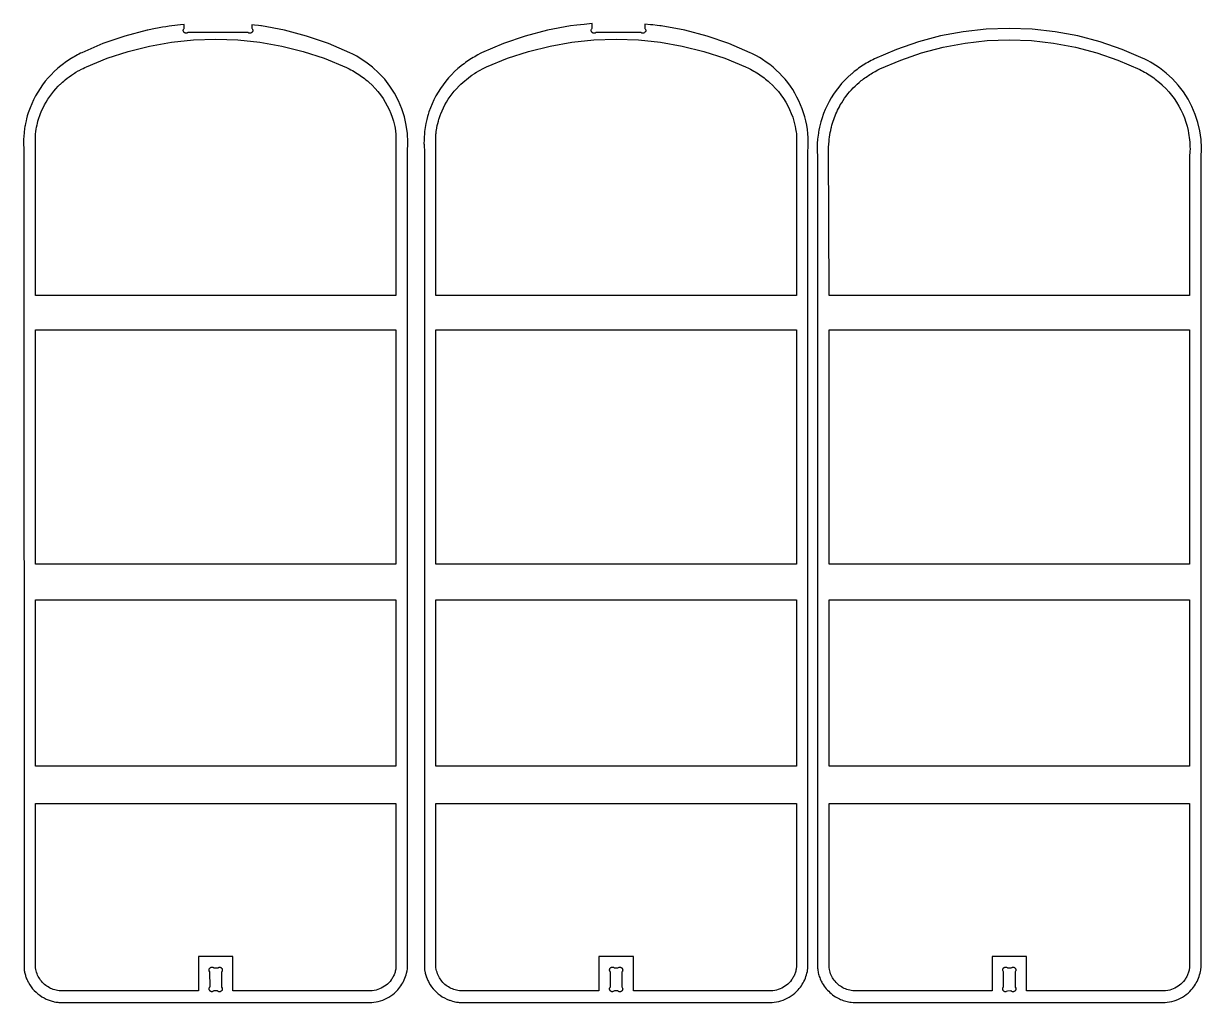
# Model space of a CAD drawing. Extents: x 104.9 to 190.6, y -82.9 to -13.6.
# Drawn here: x 139.22 to 164.82, y -82.93 to -61.67 of the extents above; entities that cross this region are included whole.
import ezdxf

# ---------------------------------------------------------------- set-up
doc = ezdxf.new("R2010")
doc.units = 0
doc.layers.add('SECTIONCUTEDGES', color=18, linetype='CONTINUOUS')

msp = doc.modelspace()

# ---------------------------------------------------------------- linework, layer by layer
at = {"layer": 'SECTIONCUTEDGES'}
for points in [[(139.777, -82.884), (139.804, -82.893), (139.844, -82.906), (139.872, -82.913), (139.891, -82.917), (139.928, -82.924), (139.966, -82.929), (139.99, -82.932), (140.009, -82.933), (146.789, -82.933), (146.834, -82.929), (146.883, -82.922), (146.932, -82.912), (146.981, -82.898), (147.028, -82.882), (147.074, -82.863), (147.12, -82.842), (147.163, -82.817), (147.205, -82.79), (147.246, -82.761), (147.285, -82.729), (147.321, -82.695), (147.356, -82.659), (147.38, -82.63), (147.403, -82.601), (147.424, -82.571), (147.445, -82.54), (147.464, -82.508), (147.481, -82.475), (147.497, -82.441), (147.512, -82.407), (147.524, -82.372), (147.536, -82.336), (147.546, -82.3), (147.558, -82.244), (147.564, -82.204), (147.566, -82.181), (147.566, -64.462), (147.569, -64.4), (147.574, -64.32), (147.576, -64.276), (147.576, -64.249), (147.566, -64.064), (147.54, -63.88), (147.499, -63.699), (147.442, -63.523), (147.371, -63.352), (147.284, -63.187), (147.185, -63.031), (147.072, -62.884), (146.946, -62.747), (146.81, -62.622), (146.663, -62.509), (146.493, -62.4), (146.465, -62.384), (146.381, -62.34), (146.311, -62.307), (145.849, -62.108), (145.375, -61.945), (144.891, -61.818), (144.392, -61.725), (144.38, -61.723), (144.331, -61.717), (144.244, -61.708), (144.187, -61.702), (144.187, -61.776), (144.188, -61.777), (144.196, -61.793), (144.202, -61.803), (144.204, -61.809), (144.205, -61.811), (144.206, -61.817), (144.206, -61.824), (144.205, -61.828), (144.204, -61.833), (144.203, -61.837), (144.202, -61.842), (144.2, -61.846), (144.198, -61.85), (144.195, -61.854), (144.193, -61.858), (144.19, -61.861), (144.186, -61.864), (144.183, -61.868), (144.179, -61.87), (144.174, -61.874), (144.167, -61.877), (144.161, -61.879), (144.154, -61.881), (144.147, -61.882), (144.141, -61.882), (144.134, -61.881), (144.127, -61.88), (144.121, -61.878), (144.115, -61.875), (144.109, -61.872), (144.101, -61.865), (144.099, -61.864), (142.799, -61.864), (142.796, -61.868), (142.791, -61.872), (142.788, -61.874), (142.78, -61.877), (142.772, -61.88), (142.764, -61.882), (142.756, -61.882), (142.748, -61.881), (142.741, -61.88), (142.732, -61.877), (142.73, -61.876), (142.722, -61.871), (142.715, -61.866), (142.708, -61.859), (142.704, -61.853), (142.703, -61.85), (142.7, -61.845), (142.697, -61.838), (142.695, -61.832), (142.694, -61.826), (142.694, -61.823), (142.694, -61.818), (142.695, -61.812), (142.696, -61.807), (142.698, -61.802), (142.708, -61.786), (142.712, -61.777), (142.712, -61.776), (142.713, -61.691), (142.632, -61.7), (142.444, -61.724), (142.39, -61.731), (142.316, -61.742), (142.242, -61.753), (142.205, -61.759), (142.131, -61.772), (142.094, -61.779), (142.02, -61.794), (141.927, -61.813), (141.908, -61.818), (141.423, -61.945), (140.949, -62.108), (140.489, -62.306), (140.464, -62.318), (140.427, -62.336), (140.394, -62.353), (140.359, -62.372), (140.325, -62.392), (140.291, -62.412), (140.257, -62.432), (140.223, -62.453), (140.19, -62.475), (140.157, -62.498), (140.125, -62.52), (140.093, -62.544), (140.061, -62.568), (140.03, -62.592), (139.971, -62.641), (139.962, -62.649), (139.889, -62.716), (139.821, -62.783), (139.756, -62.853), (139.695, -62.926), (139.637, -63.002), (139.582, -63.08), (139.531, -63.16), (139.483, -63.243), (139.44, -63.328), (139.4, -63.414), (139.364, -63.503), (139.325, -63.614), (139.305, -63.68), (139.289, -63.74), (139.278, -63.786), (139.265, -63.846), (139.258, -63.884), (139.254, -63.906), (139.247, -63.95), (139.243, -63.972), (139.238, -64.017), (139.233, -64.062), (139.229, -64.106), (139.227, -64.129), (139.224, -64.186), (139.223, -64.233), (139.223, -64.293), (139.224, -64.318), (139.227, -64.361), (139.229, -64.395), (139.232, -64.454), (139.232, -64.471), (139.233, -82.192), (139.235, -82.211), (139.239, -82.237), (139.242, -82.258), (139.246, -82.279), (139.251, -82.299), (139.256, -82.32), (139.262, -82.34), (139.268, -82.36), (139.274, -82.38), (139.282, -82.4), (139.29, -82.42), (139.298, -82.439), (139.307, -82.459), (139.325, -82.495), (139.329, -82.502), (139.357, -82.548), (139.387, -82.592), (139.421, -82.635), (139.456, -82.674), (139.495, -82.712), (139.535, -82.747), (139.578, -82.779), (139.622, -82.809), (139.669, -82.836), (139.717, -82.86)], [(148.485, -82.886), (148.508, -82.894), (148.542, -82.905), (148.574, -82.913), (148.593, -82.917), (148.63, -82.924), (148.668, -82.929), (148.692, -82.932), (148.711, -82.933), (155.491, -82.933), (155.536, -82.929), (155.585, -82.922), (155.634, -82.912), (155.683, -82.898), (155.73, -82.882), (155.776, -82.863), (155.821, -82.842), (155.865, -82.817), (155.907, -82.79), (155.948, -82.761), (155.986, -82.729), (156.023, -82.695), (156.058, -82.659), (156.082, -82.63), (156.105, -82.601), (156.126, -82.571), (156.147, -82.54), (156.166, -82.508), (156.183, -82.475), (156.199, -82.441), (156.213, -82.407), (156.226, -82.372), (156.238, -82.336), (156.248, -82.3), (156.257, -82.259), (156.262, -82.229), (156.267, -82.197), (156.268, -82.181), (156.268, -64.471), (156.27, -64.415), (156.272, -64.388), (156.276, -64.323), (156.277, -64.314), (156.278, -64.267), (156.278, -64.249), (156.275, -64.156), (156.268, -64.064), (156.257, -63.971), (156.242, -63.88), (156.223, -63.789), (156.201, -63.699), (156.174, -63.61), (156.144, -63.523), (156.11, -63.436), (156.072, -63.352), (156.031, -63.269), (155.986, -63.187), (155.938, -63.108), (155.887, -63.031), (155.832, -62.956), (155.774, -62.884), (155.712, -62.814), (155.648, -62.747), (155.582, -62.683), (155.512, -62.622), (155.44, -62.564), (155.365, -62.509), (155.28, -62.452), (155.254, -62.435), (155.214, -62.411), (155.153, -62.376), (155.052, -62.325), (155.012, -62.306), (154.551, -62.108), (154.077, -61.945), (153.593, -61.818), (153.082, -61.723), (153.054, -61.719), (152.991, -61.712), (152.896, -61.702), (152.846, -61.697), (152.727, -61.684), (152.727, -61.778), (152.732, -61.786), (152.739, -61.799), (152.743, -61.806), (152.745, -61.814), (152.745, -61.822), (152.744, -61.829), (152.743, -61.835), (152.742, -61.838), (152.74, -61.845), (152.737, -61.85), (152.733, -61.856), (152.727, -61.863), (152.716, -61.872), (152.707, -61.877), (152.704, -61.878), (152.696, -61.88), (152.687, -61.882), (152.678, -61.882), (152.664, -61.879), (152.659, -61.878), (152.65, -61.873), (152.644, -61.868), (152.64, -61.864), (152.638, -61.864), (151.665, -61.864), (151.663, -61.865), (151.658, -61.87), (151.65, -61.875), (151.644, -61.878), (151.638, -61.88), (151.634, -61.88), (151.628, -61.881), (151.621, -61.882), (151.614, -61.881), (151.608, -61.88), (151.601, -61.878), (151.595, -61.876), (151.589, -61.873), (151.586, -61.871), (151.577, -61.864), (151.571, -61.857), (151.57, -61.855), (151.565, -61.847), (151.562, -61.839), (151.559, -61.83), (151.559, -61.821), (151.559, -61.819), (151.56, -61.811), (151.567, -61.796), (151.573, -61.785), (151.577, -61.776), (151.577, -61.673), (151.405, -61.691), (151.25, -61.706), (151.106, -61.725), (150.61, -61.818), (150.125, -61.945), (149.651, -62.108), (149.178, -62.312), (149.148, -62.326), (149.096, -62.353), (149.061, -62.372), (149.027, -62.392), (148.993, -62.412), (148.959, -62.432), (148.925, -62.453), (148.892, -62.475), (148.859, -62.498), (148.827, -62.52), (148.795, -62.544), (148.763, -62.568), (148.732, -62.592), (148.691, -62.626), (148.661, -62.651), (148.59, -62.716), (148.523, -62.783), (148.458, -62.853), (148.397, -62.926), (148.339, -63.002), (148.284, -63.08), (148.233, -63.16), (148.185, -63.243), (148.142, -63.328), (148.102, -63.414), (148.066, -63.503), (148.034, -63.593), (148.015, -63.651), (148.003, -63.695), (147.987, -63.755), (147.98, -63.786), (147.967, -63.846), (147.96, -63.884), (147.952, -63.928), (147.945, -63.972), (147.94, -64.017), (147.935, -64.062), (147.933, -64.084), (147.929, -64.129), (147.926, -64.186), (147.926, -64.209), (147.925, -64.276), (147.926, -64.301), (147.928, -64.352), (147.933, -64.42), (147.934, -64.445), (147.934, -64.471), (147.935, -82.187), (147.936, -82.201), (147.939, -82.224), (147.944, -82.258), (147.948, -82.279), (147.953, -82.299), (147.958, -82.32), (147.964, -82.34), (147.97, -82.36), (147.976, -82.38), (147.984, -82.4), (147.992, -82.42), (148, -82.439), (148.009, -82.459), (148.02, -82.481), (148.031, -82.502), (148.059, -82.548), (148.089, -82.592), (148.123, -82.635), (148.158, -82.674), (148.196, -82.712), (148.237, -82.747), (148.28, -82.779), (148.324, -82.809), (148.371, -82.836), (148.419, -82.86), (148.471, -82.881)], [(157.035, -82.889), (157.064, -82.898), (157.093, -82.906), (157.121, -82.914), (157.151, -82.92), (157.18, -82.925), (157.209, -82.929), (157.254, -82.933), (164.035, -82.933), (164.08, -82.929), (164.129, -82.922), (164.178, -82.912), (164.226, -82.898), (164.274, -82.882), (164.32, -82.863), (164.365, -82.842), (164.409, -82.817), (164.451, -82.79), (164.492, -82.761), (164.53, -82.729), (164.567, -82.695), (164.601, -82.659), (164.626, -82.63), (164.649, -82.601), (164.67, -82.571), (164.69, -82.54), (164.709, -82.508), (164.727, -82.475), (164.743, -82.441), (164.757, -82.407), (164.77, -82.372), (164.782, -82.336), (164.791, -82.3), (164.801, -82.259), (164.805, -82.234), (164.811, -82.199), (164.812, -82.181), (164.812, -64.587), (164.814, -64.525), (164.82, -64.445), (164.821, -64.4), (164.821, -64.373), (164.812, -64.188), (164.786, -64.005), (164.745, -63.824), (164.688, -63.647), (164.616, -63.476), (164.53, -63.312), (164.43, -63.156), (164.317, -63.009), (164.192, -62.872), (164.056, -62.747), (163.909, -62.633), (163.75, -62.531), (163.711, -62.509), (163.663, -62.484), (163.578, -62.441), (163.555, -62.431), (163.095, -62.233), (162.621, -62.07), (162.137, -61.942), (161.644, -61.85), (161.146, -61.795), (160.645, -61.777), (160.144, -61.795), (159.646, -61.85), (159.154, -61.942), (158.669, -62.07), (158.195, -62.233), (157.713, -62.441), (157.678, -62.458), (157.64, -62.478), (157.605, -62.497), (157.571, -62.516), (157.536, -62.536), (157.503, -62.557), (157.469, -62.578), (157.436, -62.6), (157.403, -62.622), (157.371, -62.645), (157.339, -62.669), (157.307, -62.692), (157.276, -62.717), (157.22, -62.763), (157.208, -62.774), (157.134, -62.84), (157.067, -62.907), (157.002, -62.978), (156.94, -63.051), (156.882, -63.126), (156.828, -63.204), (156.777, -63.285), (156.729, -63.368), (156.685, -63.452), (156.646, -63.539), (156.61, -63.627), (156.57, -63.739), (156.55, -63.805), (156.534, -63.865), (156.52, -63.926), (156.508, -63.986), (156.5, -64.031), (156.496, -64.053), (156.489, -64.097), (156.483, -64.142), (156.479, -64.186), (156.476, -64.209), (156.473, -64.253), (156.472, -64.276), (156.469, -64.334), (156.469, -64.4), (156.469, -64.417), (156.471, -64.468), (156.476, -64.528), (156.478, -64.587), (156.478, -82.186), (156.481, -82.213), (156.485, -82.239), (156.489, -82.266), (156.495, -82.292), (156.501, -82.318), (156.508, -82.344), (156.516, -82.369), (156.525, -82.394), (156.535, -82.419), (156.546, -82.444), (156.557, -82.468), (156.569, -82.492), (156.582, -82.515), (156.602, -82.547), (156.623, -82.578), (156.645, -82.608), (156.669, -82.637), (156.694, -82.665), (156.72, -82.692), (156.747, -82.717), (156.775, -82.742), (156.804, -82.765), (156.835, -82.787), (156.866, -82.808), (156.898, -82.827), (156.925, -82.841), (156.952, -82.854), (156.979, -82.867), (157.007, -82.878)], [(139.482, -67.58), (139.482, -64.072), (139.489, -64.017), (139.497, -63.969), (139.506, -63.92), (139.516, -63.872), (139.524, -63.84), (139.536, -63.794), (139.549, -63.748), (139.583, -63.649), (139.616, -63.57), (139.646, -63.505), (139.678, -63.441), (139.713, -63.379), (139.751, -63.318), (139.792, -63.258), (139.835, -63.2), (139.88, -63.143), (139.927, -63.089), (139.977, -63.036), (140.013, -63), (140.024, -62.99), (140.072, -62.946), (140.101, -62.921), (140.13, -62.897), (140.173, -62.862), (140.217, -62.829), (140.262, -62.797), (140.312, -62.763), (140.332, -62.75), (140.362, -62.732), (140.413, -62.702), (140.433, -62.69), (140.485, -62.662), (140.517, -62.646), (140.557, -62.626), (140.589, -62.612), (141.039, -62.428), (141.496, -62.279), (141.963, -62.162), (142.437, -62.078), (142.917, -62.027), (143.399, -62.01), (143.882, -62.027), (144.361, -62.078), (144.836, -62.162), (145.303, -62.279), (145.759, -62.428), (146.242, -62.626), (146.299, -62.654), (146.338, -62.675), (146.373, -62.694), (146.407, -62.714), (146.44, -62.734), (146.474, -62.755), (146.506, -62.776), (146.539, -62.798), (146.57, -62.821), (146.601, -62.844), (146.632, -62.867), (146.663, -62.892), (146.696, -62.92), (146.73, -62.949), (146.799, -63.014), (146.864, -63.081), (146.925, -63.151), (146.982, -63.223), (147.035, -63.299), (147.084, -63.377), (147.128, -63.457), (147.169, -63.539), (147.205, -63.623), (147.236, -63.708), (147.263, -63.795), (147.291, -63.907), (147.298, -63.942), (147.309, -64.011), (147.317, -64.078), (147.317, -67.581)], [(148.184, -67.58), (148.184, -64.076), (148.187, -64.051), (148.193, -64.001), (148.196, -63.985), (148.204, -63.936), (148.214, -63.888), (148.226, -63.84), (148.238, -63.794), (148.251, -63.748), (148.255, -63.737), (148.285, -63.649), (148.29, -63.636), (148.318, -63.57), (148.347, -63.505), (148.38, -63.441), (148.415, -63.379), (148.453, -63.318), (148.494, -63.258), (148.537, -63.2), (148.582, -63.143), (148.629, -63.089), (148.688, -63.027), (148.726, -62.99), (148.767, -62.952), (148.81, -62.915), (148.846, -62.885), (148.89, -62.851), (148.934, -62.818), (148.964, -62.797), (149.014, -62.763), (149.034, -62.75), (149.064, -62.732), (149.114, -62.702), (149.145, -62.685), (149.198, -62.657), (149.24, -62.636), (149.281, -62.616), (149.741, -62.428), (150.198, -62.279), (150.664, -62.162), (151.139, -62.078), (151.619, -62.027), (152.101, -62.01), (152.584, -62.027), (153.063, -62.078), (153.538, -62.162), (154.005, -62.279), (154.461, -62.428), (154.911, -62.612), (154.93, -62.62), (154.964, -62.636), (154.995, -62.652), (155.023, -62.666), (155.058, -62.685), (155.092, -62.704), (155.126, -62.724), (155.159, -62.744), (155.192, -62.766), (155.225, -62.787), (155.256, -62.809), (155.288, -62.832), (155.319, -62.855), (155.349, -62.879), (155.379, -62.904), (155.402, -62.923), (155.433, -62.95), (155.501, -63.014), (155.566, -63.081), (155.627, -63.151), (155.684, -63.223), (155.737, -63.299), (155.786, -63.377), (155.83, -63.457), (155.871, -63.539), (155.907, -63.623), (155.938, -63.708), (155.965, -63.795), (155.992, -63.907), (156.002, -63.954), (156.009, -64.001), (156.012, -64.02), (156.019, -64.076), (156.019, -67.581)], [(156.728, -67.58), (156.717, -64.383), (156.718, -64.349), (156.721, -64.303), (156.728, -64.22), (156.732, -64.186), (156.738, -64.137), (156.746, -64.089), (156.754, -64.041), (156.764, -63.993), (156.774, -63.945), (156.78, -63.921), (156.791, -63.879), (156.803, -63.838), (156.816, -63.796), (156.83, -63.755), (156.844, -63.715), (156.86, -63.674), (156.876, -63.635), (156.894, -63.595), (156.912, -63.556), (156.932, -63.517), (156.952, -63.479), (156.973, -63.441), (157.003, -63.391), (157.034, -63.342), (157.067, -63.294), (157.102, -63.247), (157.138, -63.201), (157.175, -63.156), (157.214, -63.112), (157.254, -63.07), (157.296, -63.029), (157.339, -62.989), (157.383, -62.95), (157.428, -62.913), (157.454, -62.893), (157.48, -62.873), (157.507, -62.854), (157.533, -62.835), (157.561, -62.816), (157.588, -62.798), (157.616, -62.78), (157.644, -62.763), (157.672, -62.746), (157.701, -62.729), (157.729, -62.713), (157.79, -62.681), (157.835, -62.659), (158.285, -62.466), (158.741, -62.309), (159.208, -62.186), (159.683, -62.097), (160.163, -62.044), (160.645, -62.026), (161.127, -62.044), (161.607, -62.097), (162.082, -62.186), (162.549, -62.309), (163.005, -62.466), (163.482, -62.672), (163.521, -62.692), (163.549, -62.707), (163.584, -62.726), (163.618, -62.746), (163.652, -62.767), (163.686, -62.788), (163.719, -62.81), (163.752, -62.832), (163.784, -62.855), (163.816, -62.879), (163.847, -62.903), (163.878, -62.928), (163.908, -62.954), (163.968, -63.007), (163.977, -63.016), (164.045, -63.083), (164.109, -63.153), (164.17, -63.227), (164.227, -63.303), (164.28, -63.383), (164.329, -63.464), (164.374, -63.549), (164.414, -63.635), (164.45, -63.724), (164.482, -63.814), (164.509, -63.905), (164.531, -63.998), (164.542, -64.05), (164.55, -64.103), (164.556, -64.144), (164.563, -64.199), (164.567, -64.252), (164.571, -64.31), (164.572, -64.345), (164.573, -64.398), (164.571, -64.445), (164.564, -64.568), (164.563, -64.596), (164.563, -67.58)], [(139.482, -73.418), (139.482, -68.323), (147.317, -68.323), (147.317, -73.418)], [(148.184, -73.418), (148.184, -68.323), (156.019, -68.323), (156.019, -73.418)], [(156.728, -73.418), (156.728, -68.323), (164.563, -68.323), (164.563, -73.418)], [(139.482, -77.803), (139.482, -74.188), (147.317, -74.188), (147.317, -77.804)], [(148.184, -77.804), (148.184, -74.188), (156.019, -74.188), (156.019, -77.804)], [(156.732, -77.804), (156.732, -74.188), (164.563, -74.188), (164.563, -77.804)], [(139.841, -82.641), (139.812, -82.629), (139.784, -82.614), (139.756, -82.598), (139.73, -82.581), (139.704, -82.562), (139.68, -82.542), (139.657, -82.521), (139.634, -82.498), (139.613, -82.474), (139.594, -82.449), (139.575, -82.423), (139.559, -82.396), (139.543, -82.368), (139.529, -82.339), (139.517, -82.309), (139.507, -82.279), (139.498, -82.249), (139.49, -82.218), (139.484, -82.184), (139.482, -82.163), (139.482, -78.609), (147.317, -78.61), (147.317, -82.163), (147.315, -82.179), (147.313, -82.199), (147.31, -82.213), (147.306, -82.234), (147.301, -82.254), (147.296, -82.275), (147.289, -82.295), (147.282, -82.315), (147.274, -82.334), (147.266, -82.353), (147.256, -82.372), (147.246, -82.391), (147.235, -82.409), (147.224, -82.426), (147.212, -82.444), (147.187, -82.475), (147.16, -82.505), (147.131, -82.533), (147.1, -82.559), (147.068, -82.582), (147.034, -82.604), (146.998, -82.623), (146.962, -82.64), (146.924, -82.654), (146.886, -82.665), (146.846, -82.674), (146.796, -82.682), (146.781, -82.683), (146.774, -82.684), (143.773, -82.684), (143.773, -81.935), (143.025, -81.935), (143.025, -82.684), (140.011, -82.683), (139.997, -82.681), (139.962, -82.676), (139.931, -82.67), (139.901, -82.662), (139.87, -82.653)], [(148.572, -82.653), (148.543, -82.641), (148.514, -82.629), (148.486, -82.614), (148.458, -82.598), (148.432, -82.581), (148.406, -82.562), (148.382, -82.542), (148.358, -82.521), (148.336, -82.498), (148.315, -82.474), (148.296, -82.449), (148.277, -82.423), (148.26, -82.396), (148.245, -82.368), (148.231, -82.339), (148.219, -82.309), (148.209, -82.279), (148.2, -82.249), (148.192, -82.218), (148.185, -82.178), (148.184, -82.161), (148.184, -78.61), (156.019, -78.61), (156.019, -82.163), (156.018, -82.171), (156.016, -82.187), (156.012, -82.213), (156.008, -82.234), (156.003, -82.254), (155.998, -82.275), (155.991, -82.295), (155.984, -82.315), (155.976, -82.334), (155.968, -82.353), (155.958, -82.372), (155.948, -82.391), (155.937, -82.409), (155.926, -82.426), (155.914, -82.444), (155.889, -82.475), (155.862, -82.505), (155.833, -82.533), (155.802, -82.559), (155.769, -82.582), (155.736, -82.604), (155.7, -82.623), (155.664, -82.64), (155.626, -82.654), (155.588, -82.665), (155.548, -82.674), (155.507, -82.681), (155.491, -82.683), (155.476, -82.684), (152.475, -82.684), (152.475, -81.935), (151.727, -81.935), (151.727, -82.684), (148.721, -82.683), (148.696, -82.681), (148.664, -82.676), (148.633, -82.67), (148.603, -82.662)], [(157.116, -82.653), (157.086, -82.641), (157.058, -82.629), (157.029, -82.614), (157.002, -82.598), (156.975, -82.581), (156.95, -82.562), (156.926, -82.542), (156.902, -82.521), (156.88, -82.498), (156.859, -82.474), (156.839, -82.449), (156.821, -82.423), (156.804, -82.396), (156.789, -82.368), (156.775, -82.339), (156.763, -82.309), (156.752, -82.279), (156.743, -82.249), (156.736, -82.218), (156.729, -82.177), (156.728, -82.164), (156.728, -78.61), (164.563, -78.61), (164.562, -82.176), (164.559, -82.198), (164.556, -82.213), (164.552, -82.234), (164.547, -82.255), (164.542, -82.275), (164.535, -82.295), (164.528, -82.315), (164.52, -82.334), (164.511, -82.354), (164.502, -82.372), (164.492, -82.391), (164.481, -82.409), (164.469, -82.427), (164.457, -82.444), (164.432, -82.475), (164.405, -82.505), (164.376, -82.533), (164.346, -82.559), (164.313, -82.582), (164.279, -82.604), (164.244, -82.623), (164.207, -82.64), (164.17, -82.654), (164.131, -82.665), (164.092, -82.674), (164.038, -82.682), (164.019, -82.684), (161.019, -82.684), (161.019, -81.935), (160.271, -81.935), (160.271, -82.684), (157.27, -82.684), (157.244, -82.681), (157.208, -82.676), (157.177, -82.67), (157.146, -82.662)], [(143.299, -82.699), (143.294, -82.697), (143.289, -82.694), (143.284, -82.691), (143.279, -82.688), (143.275, -82.684), (143.271, -82.68), (143.268, -82.675), (143.265, -82.67), (143.262, -82.665), (143.26, -82.66), (143.258, -82.654), (143.257, -82.649), (143.257, -82.64), (143.257, -82.631), (143.259, -82.623), (143.26, -82.619), (143.263, -82.611), (143.268, -82.603), (143.271, -82.599), (143.274, -82.597), (143.275, -82.595), (143.274, -82.272), (143.273, -82.27), (143.26, -82.246), (143.258, -82.24), (143.256, -82.233), (143.256, -82.227), (143.257, -82.22), (143.258, -82.216), (143.259, -82.211), (143.26, -82.207), (143.262, -82.203), (143.264, -82.199), (143.267, -82.195), (143.269, -82.191), (143.272, -82.187), (143.275, -82.184), (143.279, -82.181), (143.285, -82.176), (143.291, -82.173), (143.298, -82.17), (143.304, -82.168), (143.311, -82.167), (143.318, -82.166), (143.325, -82.167), (143.331, -82.168), (143.338, -82.169), (143.344, -82.172), (143.35, -82.175), (143.356, -82.179), (143.36, -82.183), (143.361, -82.184), (143.363, -82.185), (143.439, -82.184), (143.449, -82.179), (143.464, -82.171), (143.466, -82.17), (143.472, -82.168), (143.477, -82.167), (143.483, -82.167), (143.489, -82.167), (143.495, -82.168), (143.5, -82.17), (143.506, -82.172), (143.511, -82.175), (143.516, -82.178), (143.521, -82.182), (143.525, -82.186), (143.529, -82.19), (143.532, -82.195), (143.535, -82.2), (143.538, -82.206), (143.54, -82.211), (143.541, -82.217), (143.542, -82.223), (143.542, -82.229), (143.542, -82.238), (143.54, -82.247), (143.536, -82.257), (143.529, -82.268), (143.528, -82.269), (143.525, -82.271), (143.524, -82.273), (143.524, -82.596), (143.526, -82.601), (143.539, -82.623), (143.541, -82.629), (143.542, -82.635), (143.542, -82.642), (143.542, -82.648), (143.541, -82.653), (143.54, -82.657), (143.538, -82.662), (143.536, -82.666), (143.534, -82.67), (143.532, -82.674), (143.529, -82.678), (143.526, -82.681), (143.523, -82.684), (143.52, -82.688), (143.513, -82.692), (143.507, -82.696), (143.501, -82.698), (143.494, -82.7), (143.491, -82.701), (143.484, -82.702), (143.477, -82.702), (143.474, -82.702), (143.467, -82.701), (143.461, -82.699), (143.454, -82.697), (143.449, -82.694), (143.443, -82.69), (143.439, -82.687), (143.438, -82.685), (143.436, -82.684), (143.436, -82.684), (143.362, -82.684), (143.36, -82.684), (143.345, -82.692), (143.332, -82.699), (143.326, -82.7), (143.321, -82.701), (143.318, -82.701), (143.308, -82.701)], [(152, -82.699), (151.995, -82.697), (151.99, -82.694), (151.985, -82.691), (151.98, -82.687), (151.976, -82.683), (151.972, -82.678), (151.968, -82.673), (151.965, -82.668), (151.963, -82.663), (151.961, -82.657), (151.96, -82.652), (151.958, -82.643), (151.958, -82.638), (151.959, -82.632), (151.96, -82.624), (151.963, -82.616), (151.968, -82.607), (151.973, -82.6), (151.976, -82.596), (151.977, -82.595), (151.976, -82.272), (151.975, -82.269), (151.962, -82.246), (151.96, -82.24), (151.958, -82.233), (151.958, -82.227), (151.959, -82.22), (151.96, -82.216), (151.961, -82.211), (151.962, -82.207), (151.964, -82.203), (151.966, -82.199), (151.969, -82.195), (151.971, -82.191), (151.974, -82.187), (151.977, -82.184), (151.981, -82.181), (151.987, -82.176), (151.993, -82.173), (152, -82.17), (152.003, -82.169), (152.01, -82.168), (152.016, -82.167), (152.023, -82.166), (152.03, -82.167), (152.037, -82.168), (152.043, -82.17), (152.049, -82.173), (152.055, -82.177), (152.058, -82.179), (152.065, -82.185), (152.138, -82.185), (152.141, -82.184), (152.165, -82.17), (152.171, -82.168), (152.178, -82.167), (152.184, -82.166), (152.191, -82.167), (152.195, -82.168), (152.2, -82.169), (152.204, -82.171), (152.208, -82.172), (152.212, -82.175), (152.216, -82.177), (152.22, -82.18), (152.223, -82.183), (152.227, -82.186), (152.23, -82.189), (152.235, -82.196), (152.238, -82.202), (152.241, -82.208), (152.242, -82.211), (152.243, -82.218), (152.244, -82.225), (152.244, -82.232), (152.244, -82.235), (152.243, -82.242), (152.241, -82.248), (152.239, -82.254), (152.236, -82.26), (152.234, -82.263), (152.226, -82.273), (152.226, -82.597), (152.241, -82.625), (152.243, -82.631), (152.244, -82.637), (152.244, -82.644), (152.244, -82.648), (152.243, -82.653), (152.242, -82.657), (152.24, -82.662), (152.238, -82.666), (152.236, -82.67), (152.234, -82.674), (152.231, -82.678), (152.228, -82.681), (152.225, -82.684), (152.222, -82.688), (152.218, -82.69), (152.212, -82.694), (152.206, -82.697), (152.203, -82.698), (152.196, -82.7), (152.189, -82.702), (152.186, -82.702), (152.179, -82.702), (152.173, -82.701), (152.166, -82.7), (152.16, -82.698), (152.156, -82.697), (152.151, -82.694), (152.145, -82.69), (152.142, -82.687), (152.14, -82.686), (152.138, -82.684), (152.063, -82.684), (152.05, -82.69), (152.037, -82.697), (152.032, -82.699), (152.026, -82.701), (152.02, -82.702), (152.015, -82.702), (152.009, -82.701)], [(160.543, -82.698), (160.537, -82.696), (160.534, -82.694), (160.528, -82.691), (160.524, -82.687), (160.519, -82.683), (160.515, -82.678), (160.512, -82.673), (160.509, -82.668), (160.506, -82.662), (160.504, -82.656), (160.503, -82.65), (160.502, -82.644), (160.502, -82.638), (160.503, -82.632), (160.505, -82.619), (160.507, -82.614), (160.512, -82.606), (160.515, -82.601), (160.519, -82.597), (160.52, -82.595), (160.519, -82.269), (160.506, -82.243), (160.505, -82.24), (160.503, -82.234), (160.502, -82.229), (160.502, -82.223), (160.502, -82.22), (160.504, -82.214), (160.505, -82.209), (160.507, -82.203), (160.51, -82.198), (160.513, -82.193), (160.517, -82.188), (160.521, -82.184), (160.526, -82.18), (160.53, -82.177), (160.536, -82.174), (160.541, -82.171), (160.547, -82.169), (160.555, -82.167), (160.565, -82.167), (160.574, -82.167), (160.577, -82.168), (160.586, -82.17), (160.596, -82.175), (160.605, -82.182), (160.607, -82.184), (160.609, -82.185), (160.683, -82.184), (160.687, -82.183), (160.701, -82.176), (160.709, -82.171), (160.715, -82.169), (160.72, -82.168), (160.726, -82.167), (160.732, -82.167), (160.737, -82.167), (160.746, -82.17), (160.751, -82.172), (160.757, -82.175), (160.762, -82.178), (160.766, -82.182), (160.771, -82.186), (160.774, -82.19), (160.778, -82.195), (160.781, -82.2), (160.783, -82.206), (160.785, -82.211), (160.787, -82.22), (160.788, -82.229), (160.787, -82.238), (160.785, -82.247), (160.781, -82.257), (160.775, -82.268), (160.77, -82.272), (160.77, -82.273), (160.77, -82.595), (160.771, -82.599), (160.784, -82.626), (160.785, -82.629), (160.787, -82.634), (160.788, -82.64), (160.788, -82.646), (160.787, -82.651), (160.785, -82.66), (160.783, -82.665), (160.78, -82.671), (160.777, -82.676), (160.773, -82.68), (160.769, -82.685), (160.764, -82.688), (160.76, -82.692), (160.754, -82.695), (160.749, -82.697), (160.743, -82.699), (160.735, -82.701), (160.732, -82.702), (160.722, -82.702), (160.713, -82.701), (160.704, -82.698), (160.693, -82.693), (160.691, -82.691), (160.685, -82.687), (160.683, -82.684), (160.681, -82.684), (160.605, -82.685), (160.58, -82.699), (160.579, -82.699), (160.57, -82.702), (160.565, -82.702), (160.559, -82.702), (160.555, -82.701), (160.549, -82.7)]]:
    msp.add_lwpolyline(points, close=True, dxfattribs=at)

doc.saveas('drawing.dxf')
